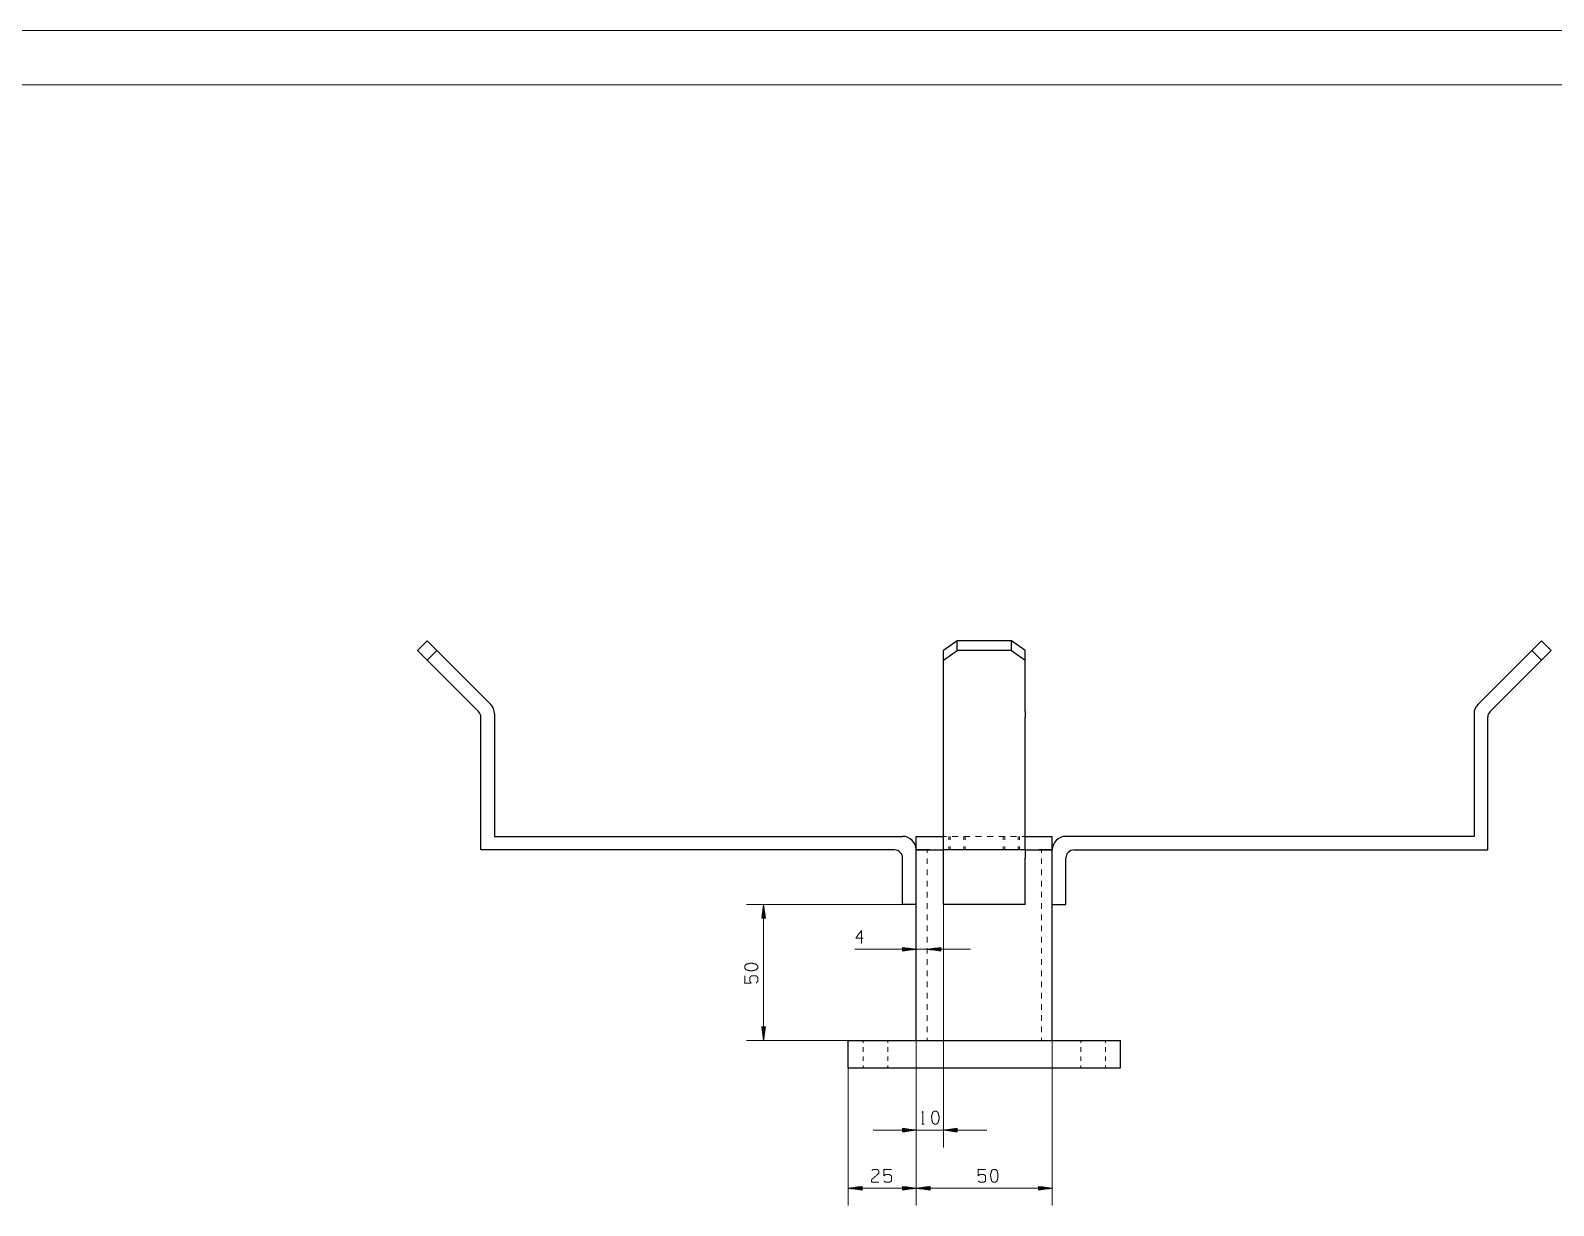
# Model space of a CAD drawing. Header units: millimetres. Extents: x 0 to 841, y 0 to 594.
# Drawn here: x 420.5 to 700.4, y 378.2 to 594 of the extents above; entities that cross this region are included whole.
import ezdxf

# ---------------------------------------------------------------- set-up
doc = ezdxf.new("R2010")
doc.units = ezdxf.units.MM
doc.layers.add('101', color=7, linetype='Continuous', true_color=0xffffff)

msp = doc.modelspace()

# ---------------------------------------------------------------- linework, layer by layer
at = {"layer": '101', "color": 133, "linetype": 'Continuous', "lineweight": 18}
for p, q in [((841, 594), (0, 594)), ((831, 584), (25, 584))]:
    msp.add_line(p, q, dxfattribs=at)
at = {"layer": '101', "color": 92, "linetype": 'Continuous', "lineweight": 25}
for p, q in [((491.63, 480.13), (493.4, 481.9)), ((495.16, 480.13), (493.4, 481.9)), ((590.77, 481.9), (588.27, 480.13)), ((600.77, 481.9), (590.77, 481.9)), ((590.77, 480.13), (590.77, 481.9)), ((603.27, 480.13), (600.77, 481.9)), ((600.77, 480.13), (600.77, 481.9)), ((698.14, 481.9), (696.38, 480.13)), ((699.91, 480.13), (698.14, 481.9)), ((491.63, 480.13), (493.4, 478.36)), ((493.4, 478.36), (495.16, 480.13)), ((495.16, 480.13), (505.04, 470.26)), ((588.27, 478.36), (590.77, 480.13)), ((588.27, 478.36), (588.27, 480.13)), ((600.77, 480.13), (590.77, 480.13)), ((600.77, 480.13), (603.27, 478.36)), ((603.27, 478.36), (603.27, 480.13)), ((696.38, 480.13), (686.5, 470.26)), ((698.14, 478.36), (696.38, 480.13)), ((698.14, 478.36), (699.91, 480.13)), ((502.83, 468.93), (493.4, 478.36)), ((588.27, 468.93), (588.27, 478.36)), ((603.27, 468.93), (603.27, 478.36)), ((688.71, 468.93), (698.14, 478.36)), ((503.27, 443.49), (503.27, 467.87)), ((505.77, 468.49), (505.77, 445.99)), ((588.27, 443.49), (588.27, 467.87)), ((603.27, 443.49), (603.27, 467.87)), ((685.77, 468.49), (685.77, 445.99)), ((688.27, 443.49), (688.27, 467.87)), ((505.77, 445.99), (580.77, 445.99)), ((685.77, 445.99), (610.77, 445.99)), ((579.27, 443.49), (503.27, 443.49)), ((583.27, 408.49), (583.27, 443.49)), ((585.77, 443.49), (588.27, 443.49)), ((603.27, 443.49), (588.27, 443.49)), ((603.27, 443.49), (605.77, 443.49)), ((608.27, 408.49), (608.27, 443.49)), ((612.27, 443.49), (688.27, 443.49)), ((580.77, 433.49), (580.77, 441.99)), ((588.27, 433.49), (588.27, 441.99)), ((603.27, 433.49), (603.27, 441.99)), ((610.77, 433.49), (610.77, 441.99)), ((583.27, 433.49), (580.77, 433.49)), ((603.27, 433.49), (588.27, 433.49)), ((608.27, 433.49), (610.77, 433.49)), ((570.77, 408.49), (620.77, 408.49)), ((570.77, 403.49), (570.77, 408.49)), ((620.77, 403.49), (620.77, 408.49)), ((570.77, 403.49), (620.77, 403.49))]:
    msp.add_line(p, q, dxfattribs=at)
at = {"layer": '101', "color": 72, "linetype": 'Continuous', "lineweight": 25}
for p, q in [((583.27, 443.49), (583.27, 445.99)), ((585.77, 445.99), (588.27, 445.99)), ((603.27, 445.99), (605.77, 445.99)), ((608.27, 443.49), (608.27, 445.99)), ((585.77, 443.49), (588.27, 443.49)), ((603.27, 443.49), (605.77, 443.49))]:
    msp.add_line(p, q, dxfattribs=at)
at = {"layer": '101', "color": 18, "linetype": 'Continuous', "lineweight": 18}
for p, q in [((588.81, 445.99), (588.27, 445.99)), ((589.27, 445.99), (589.27, 445.36)), ((589.52, 445.99), (589.52, 445.36)), ((590.95, 445.99), (589.88, 445.99)), ((593.09, 445.99), (592.02, 445.99)), ((592.02, 445.36), (592.02, 445.99)), ((592.27, 445.99), (592.27, 445.36)), ((595.23, 445.99), (594.16, 445.99)), ((597.38, 445.99), (596.31, 445.99)), ((599.52, 445.99), (598.45, 445.99)), ((599.27, 445.99), (599.27, 445.36)), ((599.52, 445.99), (599.52, 445.36)), ((601.66, 445.99), (600.59, 445.99)), ((602.02, 445.36), (602.02, 445.99)), ((602.27, 445.99), (602.27, 445.36)), ((603.27, 445.99), (602.73, 445.99)), ((585.27, 442.97), (585.27, 443.49)), ((589.27, 444.11), (589.27, 443.49)), ((589.52, 444.11), (589.52, 443.49)), ((592.02, 443.49), (592.02, 444.11)), ((592.27, 444.11), (592.27, 443.49)), ((599.27, 444.11), (599.27, 443.49)), ((599.52, 444.11), (599.52, 443.49)), ((602.02, 443.49), (602.02, 444.11)), ((602.27, 444.11), (602.27, 443.49)), ((606.27, 442.97), (606.27, 443.49)), ((585.27, 440.92), (585.27, 441.95)), ((585.27, 438.86), (585.27, 439.89)), ((606.27, 440.92), (606.27, 441.95)), ((606.27, 438.86), (606.27, 439.89)), ((585.27, 436.8), (585.27, 437.83)), ((606.27, 436.8), (606.27, 437.83)), ((585.27, 434.74), (585.27, 435.77)), ((606.27, 434.74), (606.27, 435.77)), ((585.27, 432.68), (585.27, 433.71)), ((585.27, 430.62), (585.27, 431.65)), ((606.27, 432.68), (606.27, 433.71)), ((606.27, 430.62), (606.27, 431.65)), ((585.27, 428.56), (585.27, 429.59)), ((606.27, 428.56), (606.27, 429.59)), ((585.27, 426.5), (585.27, 427.53)), ((585.27, 424.45), (585.27, 425.47)), ((606.27, 426.5), (606.27, 427.53)), ((606.27, 424.45), (606.27, 425.47)), ((585.27, 422.39), (585.27, 423.42)), ((606.27, 422.39), (606.27, 423.42)), ((585.27, 420.33), (585.27, 421.36)), ((606.27, 420.33), (606.27, 421.36)), ((585.27, 418.27), (585.27, 419.3)), ((585.27, 416.21), (585.27, 417.24)), ((606.27, 418.27), (606.27, 419.3)), ((606.27, 416.21), (606.27, 417.24)), ((585.27, 414.15), (585.27, 415.18)), ((606.27, 414.15), (606.27, 415.18)), ((585.27, 412.09), (585.27, 413.12)), ((606.27, 412.09), (606.27, 413.12)), ((585.27, 410.03), (585.27, 411.06)), ((585.27, 408.49), (585.27, 409)), ((606.27, 410.03), (606.27, 411.06)), ((606.27, 408.49), (606.27, 409)), ((573.52, 408.49), (573.52, 408.07)), ((573.52, 407.24), (573.52, 406.41)), ((578.02, 408.07), (578.02, 408.49)), ((578.02, 406.41), (578.02, 407.24)), ((613.52, 408.49), (613.52, 408.07)), ((613.52, 407.24), (613.52, 406.41)), ((618.02, 408.07), (618.02, 408.49)), ((618.02, 406.41), (618.02, 407.24)), ((573.52, 405.57), (573.52, 404.74)), ((573.52, 403.91), (573.52, 403.49)), ((578.02, 404.74), (578.02, 405.57)), ((578.02, 403.49), (578.02, 403.91)), ((613.52, 405.57), (613.52, 404.74)), ((613.52, 403.91), (613.52, 403.49)), ((618.02, 404.74), (618.02, 405.57)), ((618.02, 403.49), (618.02, 403.91))]:
    msp.add_line(p, q, dxfattribs=at)
at = {"layer": '101', "color": 22, "linetype": 'Continuous', "lineweight": 18}
for p, q in [((580.77, 433.49), (552.05, 433.49)), ((555.22, 433.49), (554.89, 430.95)), ((554.94, 430.95), (554.94, 431.37)), ((554.99, 430.95), (554.99, 431.75)), ((555.04, 430.95), (555.04, 432.14)), ((555.09, 430.95), (555.09, 432.52)), ((555.14, 430.95), (555.14, 432.91)), ((555.19, 430.95), (555.19, 433.3)), ((555.22, 433.49), (555.22, 408.49)), ((555.55, 430.95), (555.22, 433.49)), ((555.25, 430.95), (555.25, 433.3)), ((555.3, 430.95), (555.3, 432.91)), ((555.35, 430.95), (555.35, 432.52)), ((555.4, 430.95), (555.4, 432.14)), ((555.45, 430.95), (555.45, 431.75)), ((555.5, 430.95), (555.5, 431.37)), ((588.27, 433.49), (588.27, 388.86)), ((554.89, 430.95), (554.89, 430.98)), ((554.89, 430.95), (554.89, 430.98)), ((554.89, 430.95), (555.55, 430.95)), ((555.55, 430.95), (555.55, 430.98)), ((555.55, 430.95), (555.55, 430.98)), ((583.27, 425.25), (580.73, 425.59)), ((580.73, 425.59), (580.73, 424.92)), ((580.73, 425.58), (580.76, 425.58)), ((580.73, 425.58), (580.76, 425.58)), ((580.73, 425.53), (581.15, 425.53)), ((580.73, 425.48), (581.53, 425.48)), ((580.73, 425.43), (581.92, 425.43)), ((587.81, 425.59), (585.27, 425.25)), ((587.81, 425.43), (586.62, 425.43)), ((587.81, 425.48), (587.01, 425.48)), ((587.81, 425.53), (587.39, 425.53)), ((587.81, 425.58), (587.78, 425.58)), ((587.81, 425.58), (587.78, 425.58)), ((587.81, 424.92), (587.81, 425.59)), ((593.21, 425.25), (572, 425.25)), ((580.73, 425.38), (582.31, 425.38)), ((580.73, 425.33), (582.69, 425.33)), ((580.73, 425.28), (583.08, 425.28)), ((580.73, 424.92), (583.27, 425.25)), ((580.73, 425.23), (583.08, 425.23)), ((580.73, 425.17), (582.69, 425.17)), ((580.73, 425.12), (582.31, 425.12)), ((580.73, 425.07), (581.92, 425.07)), ((580.73, 425.02), (581.53, 425.02)), ((580.73, 424.97), (581.15, 424.97)), ((580.73, 424.92), (580.76, 424.92)), ((580.73, 424.92), (580.76, 424.92)), ((585.27, 425.25), (587.81, 424.92)), ((587.81, 425.28), (585.46, 425.28)), ((587.81, 425.23), (585.46, 425.23)), ((587.81, 425.33), (585.85, 425.33)), ((587.81, 425.17), (585.85, 425.17)), ((587.81, 425.38), (586.24, 425.38)), ((587.81, 425.12), (586.24, 425.12)), ((587.81, 425.07), (586.62, 425.07)), ((587.81, 425.02), (587.01, 425.02)), ((587.81, 424.97), (587.39, 424.97)), ((587.81, 424.92), (587.78, 424.92)), ((587.81, 424.92), (587.78, 424.92)), ((555.55, 411.03), (554.89, 411.03)), ((554.89, 411.03), (554.89, 411)), ((554.89, 411.03), (554.89, 411)), ((554.89, 411.03), (555.22, 408.49)), ((554.94, 411.03), (554.94, 410.61)), ((554.99, 411.03), (554.99, 410.23)), ((555.04, 411.03), (555.04, 409.84)), ((555.09, 411.03), (555.09, 409.45)), ((555.14, 411.03), (555.14, 409.07)), ((555.19, 411.03), (555.19, 408.68)), ((555.22, 408.49), (555.55, 411.03)), ((555.25, 411.03), (555.25, 408.68)), ((555.3, 411.03), (555.3, 409.07)), ((555.35, 411.03), (555.35, 409.45)), ((555.4, 411.03), (555.4, 409.84)), ((555.45, 411.03), (555.45, 410.23)), ((555.5, 411.03), (555.5, 410.61)), ((555.55, 411.03), (555.55, 411)), ((555.55, 411.03), (555.55, 411)), ((570.77, 408.49), (552.05, 408.49)), ((583.27, 408.49), (583.27, 378.19)), ((583.27, 408.49), (583.27, 388.86)), ((583.27, 408.49), (583.27, 378.19)), ((608.27, 408.49), (608.27, 378.19)), ((570.77, 403.49), (570.77, 378.19)), ((575.33, 392.03), (596.21, 392.03)), ((580.73, 392.37), (580.73, 391.7)), ((583.27, 392.03), (580.73, 392.37)), ((580.73, 392.36), (580.76, 392.36)), ((580.73, 392.36), (580.76, 392.36)), ((580.73, 392.31), (581.15, 392.31)), ((580.73, 392.26), (581.53, 392.26)), ((580.73, 392.21), (581.92, 392.21)), ((580.73, 392.16), (582.31, 392.16)), ((580.73, 392.11), (582.69, 392.11)), ((580.73, 392.06), (583.08, 392.06)), ((580.73, 391.7), (583.27, 392.03)), ((580.73, 392.01), (583.08, 392.01)), ((580.73, 391.96), (582.69, 391.96)), ((580.73, 391.91), (582.31, 391.91)), ((580.73, 391.86), (581.92, 391.86)), ((590.81, 392.37), (588.27, 392.03)), ((588.27, 392.03), (590.81, 391.7)), ((590.81, 392.06), (588.46, 392.06)), ((590.81, 392.01), (588.46, 392.01)), ((590.81, 392.11), (588.85, 392.11)), ((590.81, 391.96), (588.85, 391.96)), ((590.81, 392.16), (589.24, 392.16)), ((590.81, 391.91), (589.24, 391.91)), ((590.81, 392.21), (589.62, 392.21)), ((590.81, 391.86), (589.62, 391.86)), ((590.81, 392.26), (590.01, 392.26)), ((590.81, 392.31), (590.39, 392.31)), ((590.81, 392.36), (590.78, 392.36)), ((590.81, 392.36), (590.78, 392.36)), ((590.81, 391.7), (590.81, 392.37)), ((580.73, 391.81), (581.53, 391.81)), ((580.73, 391.75), (581.15, 391.75)), ((580.73, 391.7), (580.76, 391.7)), ((580.73, 391.7), (580.76, 391.7)), ((590.81, 391.81), (590.01, 391.81)), ((590.81, 391.75), (590.39, 391.75)), ((590.81, 391.7), (590.78, 391.7)), ((590.81, 391.7), (590.78, 391.7)), ((573.31, 381.69), (570.77, 381.36)), ((570.77, 381.36), (573.31, 381.03)), ((570.77, 381.36), (583.27, 381.36)), ((573.31, 381.39), (570.96, 381.39)), ((573.31, 381.33), (570.96, 381.33)), ((573.31, 381.44), (571.35, 381.44)), ((573.31, 381.28), (571.35, 381.28)), ((573.31, 381.49), (571.74, 381.49)), ((573.31, 381.23), (571.74, 381.23)), ((573.31, 381.54), (572.12, 381.54)), ((573.31, 381.18), (572.12, 381.18)), ((573.31, 381.59), (572.51, 381.59)), ((573.31, 381.13), (572.51, 381.13)), ((573.31, 381.64), (572.89, 381.64)), ((573.31, 381.08), (572.89, 381.08)), ((573.31, 381.69), (573.28, 381.69)), ((573.31, 381.69), (573.28, 381.69)), ((573.31, 381.03), (573.28, 381.03)), ((573.31, 381.03), (573.28, 381.03)), ((573.31, 381.03), (573.31, 381.69)), ((580.73, 381.69), (580.76, 381.69)), ((580.73, 381.69), (580.76, 381.69)), ((580.73, 381.69), (580.73, 381.03)), ((583.27, 381.36), (580.73, 381.69)), ((580.73, 381.64), (581.15, 381.64)), ((580.73, 381.59), (581.53, 381.59)), ((580.73, 381.54), (581.92, 381.54)), ((580.73, 381.49), (582.31, 381.49)), ((580.73, 381.44), (582.69, 381.44)), ((580.73, 381.39), (583.08, 381.39)), ((580.73, 381.03), (583.27, 381.36)), ((580.73, 381.33), (583.08, 381.33)), ((580.73, 381.28), (582.69, 381.28)), ((580.73, 381.23), (582.31, 381.23)), ((580.73, 381.18), (581.92, 381.18)), ((580.73, 381.13), (581.53, 381.13)), ((580.73, 381.08), (581.15, 381.08)), ((580.73, 381.03), (580.76, 381.03)), ((580.73, 381.03), (580.76, 381.03)), ((585.81, 381.69), (583.27, 381.36)), ((583.27, 381.36), (585.81, 381.03)), ((583.27, 381.36), (608.27, 381.36)), ((585.81, 381.39), (583.46, 381.39)), ((585.81, 381.33), (583.46, 381.33)), ((585.81, 381.44), (583.85, 381.44)), ((585.81, 381.28), (583.85, 381.28)), ((585.81, 381.49), (584.24, 381.49)), ((585.81, 381.23), (584.24, 381.23)), ((585.81, 381.54), (584.62, 381.54)), ((585.81, 381.18), (584.62, 381.18)), ((585.81, 381.59), (585.01, 381.59)), ((585.81, 381.13), (585.01, 381.13)), ((585.81, 381.64), (585.39, 381.64)), ((585.81, 381.08), (585.39, 381.08)), ((585.81, 381.69), (585.78, 381.69)), ((585.81, 381.69), (585.78, 381.69)), ((585.81, 381.03), (585.78, 381.03)), ((585.81, 381.03), (585.78, 381.03)), ((585.81, 381.03), (585.81, 381.69)), ((605.73, 381.69), (605.73, 381.03)), ((605.73, 381.69), (605.76, 381.69)), ((605.73, 381.69), (605.76, 381.69)), ((608.27, 381.36), (605.73, 381.69)), ((605.73, 381.64), (606.15, 381.64)), ((605.73, 381.59), (606.53, 381.59)), ((605.73, 381.54), (606.92, 381.54)), ((605.73, 381.49), (607.31, 381.49)), ((605.73, 381.44), (607.69, 381.44)), ((605.73, 381.39), (608.08, 381.39)), ((605.73, 381.03), (608.27, 381.36)), ((605.73, 381.33), (608.08, 381.33)), ((605.73, 381.28), (607.69, 381.28)), ((605.73, 381.23), (607.31, 381.23)), ((605.73, 381.18), (606.92, 381.18)), ((605.73, 381.13), (606.53, 381.13)), ((605.73, 381.08), (606.15, 381.08)), ((605.73, 381.03), (605.76, 381.03)), ((605.73, 381.03), (605.76, 381.03))]:
    msp.add_line(p, q, dxfattribs=at)
at = {"layer": '101', "color": 72, "linetype": 'Continuous', "lineweight": 18}
msp.add_line((584.29, 393.13), (584.71, 393.13), dxfattribs=at)
at = {"layer": '101', "color": 92, "linetype": 'Continuous', "lineweight": 25}
for centre, radius, start, end in [((503.27, 468.49), 2.5, 0, 45), ((688.27, 468.49), 2.5, 135, 180), ((501.77, 467.87), 1.5, 0, 45), ((689.77, 467.87), 1.5, 135, 180), ((580.77, 443.49), 2.5, 0, 90), ((610.77, 443.49), 2.5, 90, 180), ((579.27, 441.99), 1.5, 0, 90), ((612.27, 441.99), 1.5, 90, 180)]:
    msp.add_arc(centre, radius, start, end, dxfattribs=at)
for points in [[(588.27, 467.87), (588.27, 468.93)], [(603.27, 468.93), (603.27, 467.87)]]:
    msp.add_open_spline(points, degree=1, dxfattribs=at)
at = {"layer": '101', "color": 72, "linetype": 'Continuous', "lineweight": 25}
for points, knots in [([(583.27, 445.99), (583.75, 445.99), (584.3, 445.99), (585.77, 445.99)], [0, 0, 0.190978, 0.412217, 1, 1]), ([(605.77, 445.99), (607.24, 445.99), (607.79, 445.99), (608.27, 445.99)], [0, 0, 0.587793, 0.809019, 1, 1]), ([(583.27, 443.49), (583.75, 443.49), (584.3, 443.49), (585.77, 443.49)], [0, 0, 0.190978, 0.412217, 1, 1]), ([(605.77, 443.49), (607.24, 443.49), (608.15, 443.49), (608.27, 443.49)], [0, 0, 0.587793, 0.951068, 1, 1])]:
    msp.add_open_spline(points, degree=1, knots=knots, dxfattribs=at)
at = {"layer": '101', "color": 92, "linetype": 'Continuous', "lineweight": 25}
for points, knots in [([(585.77, 443.49), (585, 443.49), (583.75, 443.49), (583.27, 443.49)], [0, 0, 0.309014, 0.809022, 1, 1]), ([(588.27, 441.99), (588.27, 443.05), (588.27, 443.49)], [0, 0, 0.707108, 1, 1]), ([(603.27, 443.49), (603.27, 443.05), (603.27, 441.99)], [0, 0, 0.292892, 1, 1]), ([(608.27, 443.49), (607.79, 443.49), (607.24, 443.49), (605.77, 443.49)], [0, 0, 0.190981, 0.412207, 1, 1])]:
    msp.add_open_spline(points, degree=1, knots=knots, dxfattribs=at)
at = {"layer": '101', "color": 72, "linetype": 'Continuous', "lineweight": 18}
for points, knots in [([(573.52, 427.29), (572.18, 427.29), (573.19, 428.72), (573.19, 426.34)], [0, 0, 0.245869, 0.565294, 1, 1]), ([(554.13, 422.16), (553.88, 422.49), (553.18, 422.67), (552.7, 422.67), (551.98, 422.49), (551.75, 422.16), (551.75, 421.82), (551.98, 421.48), (552.7, 421.31), (553.18, 421.32), (553.88, 421.48), (554.13, 421.82), (554.13, 422.16)], [0, 0, 0.067523, 0.183973, 0.26058, 0.380939, 0.446137, 0.5003, 0.565504, 0.685863, 0.762523, 0.878308, 0.945837, 1, 1]), ([(553.9, 419.03), (554.13, 419.37), (554.13, 420.06), (553.9, 420.39), (552.95, 420.39), (552.7, 420.06), (552.7, 419.37), (552.93, 419.03), (551.75, 419.03), (551.75, 420.39)], [0, 0, 0.062233, 0.168348, 0.230576, 0.376816, 0.441263, 0.547378, 0.609608, 0.790488, 1, 1]), ([(584.36, 395.3), (584.5, 395.5), (584.5, 393.13)], [0, 0, 0.093479, 1, 1]), ([(586.94, 393.13), (587.27, 393.38), (587.45, 394.08), (587.45, 394.55), (587.27, 395.28), (586.94, 395.5), (586.6, 395.5), (586.27, 395.28), (586.09, 394.55), (586.11, 394.08), (586.27, 393.38), (586.6, 393.13), (586.94, 393.13)], [0, 0, 0.067529, 0.183973, 0.260587, 0.380946, 0.446147, 0.50031, 0.565505, 0.685866, 0.762533, 0.878313, 0.945837, 1, 1]), ([(575.08, 384.6), (575.4, 384.83), (576.09, 384.83), (576.42, 384.6), (576.42, 384.13), (575.06, 382.93), (575.08, 382.45), (576.42, 382.45)], [0, 0, 0.069692, 0.192977, 0.26527, 0.350226, 0.674744, 0.759751, 1, 1]), ([(577.34, 382.68), (577.67, 382.45), (578.36, 382.45), (578.7, 382.68), (578.7, 383.63), (578.36, 383.88), (577.67, 383.88), (577.34, 383.65), (577.34, 384.83), (578.7, 384.83)], [0, 0, 0.062225, 0.168342, 0.230567, 0.376816, 0.441264, 0.54738, 0.609609, 0.790491, 1, 1]), ([(594.65, 382.68), (594.99, 382.45), (595.68, 382.45), (596.01, 382.68), (596.01, 383.63), (595.68, 383.88), (594.99, 383.88), (594.65, 383.65), (594.65, 384.83), (596.01, 384.83)], [0, 0, 0.062224, 0.168339, 0.230568, 0.376815, 0.441267, 0.547381, 0.609609, 0.790489, 1, 1]), ([(597.78, 382.45), (598.11, 382.7), (598.29, 383.4), (598.29, 383.88), (598.11, 384.6), (597.78, 384.83), (597.44, 384.83), (597.11, 384.6), (596.93, 383.88), (596.95, 383.4), (597.11, 382.7), (597.44, 382.45), (597.78, 382.45)], [0, 0, 0.067524, 0.183967, 0.260581, 0.380941, 0.446136, 0.500306, 0.565501, 0.68586, 0.762527, 0.878306, 0.94583, 1, 1])]:
    msp.add_open_spline(points, degree=1, knots=knots, dxfattribs=at)

doc.saveas('drawing.dxf')
